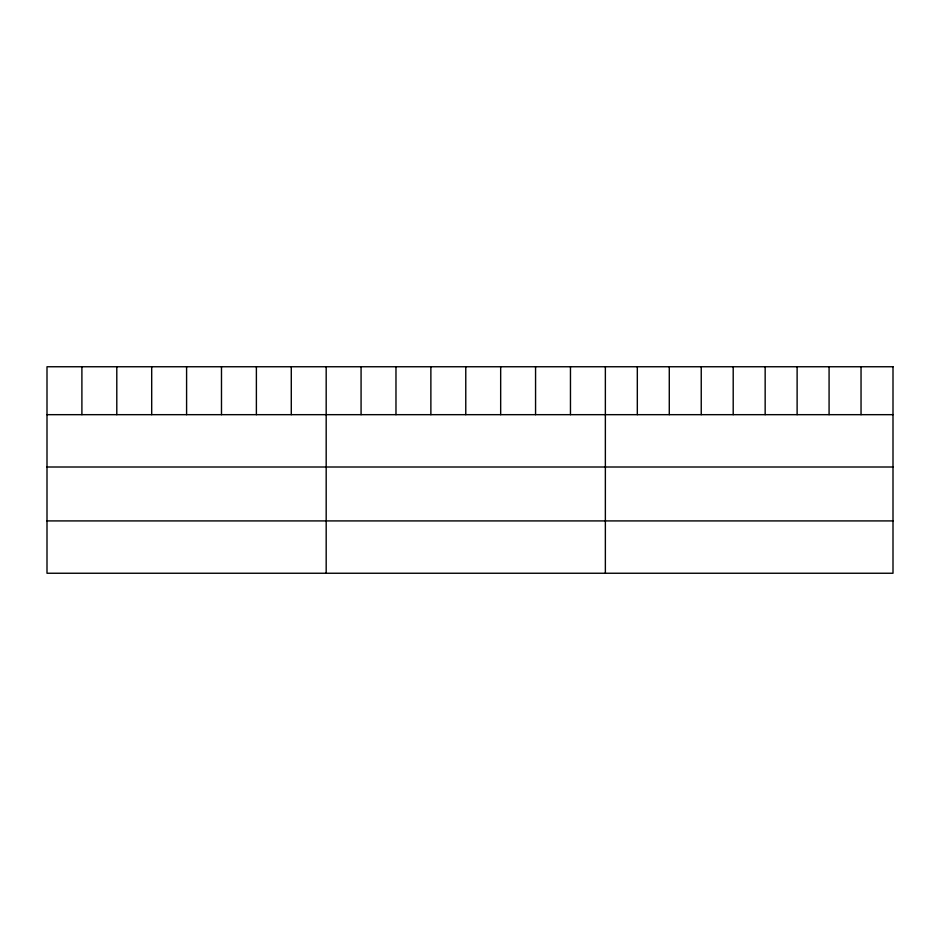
<?xml version="1.0" encoding="UTF-8"?>
<svg xmlns="http://www.w3.org/2000/svg" width="940" height="940" viewBox="0 0 940 940"><rect width="100%" height="100%" fill="white"/><g stroke="black" fill="none" stroke-linecap="round" stroke-linejoin="round"><path stroke-width="1.41" d="M47 414.669L893 414.669M47 467.004L893 467.004M47 520.913L893 520.913M861.04 366.753L861.04 414.669M829.08 366.753L829.08 414.669M797.12 366.753L797.12 414.669M765.16 366.753L765.16 414.669M733.2 366.753L733.2 414.669M701.24 366.753L701.24 414.669M669.28 366.753L669.28 414.669M637.32 366.753L637.32 414.669M605.36 366.753L605.36 573.247M570.462 366.753L570.462 414.669M535.565 366.753L535.565 414.669M500.668 366.753L500.668 414.669M465.77 366.753L465.77 414.669M430.873 366.753L430.873 414.669M395.975 366.753L395.975 414.669M361.078 366.753L361.078 414.669M326.18 366.753L326.18 573.247M291.283 366.753L291.283 414.669M256.385 366.753L256.385 414.669M221.488 366.753L221.488 414.669M186.59 366.753L186.59 414.669M151.692 366.753L151.692 414.669M116.795 366.753L116.795 414.669M81.898 366.753L81.898 414.669M893 366.753L47 366.753L47 573.247L893 573.247L893 366.753"/></g></svg>
